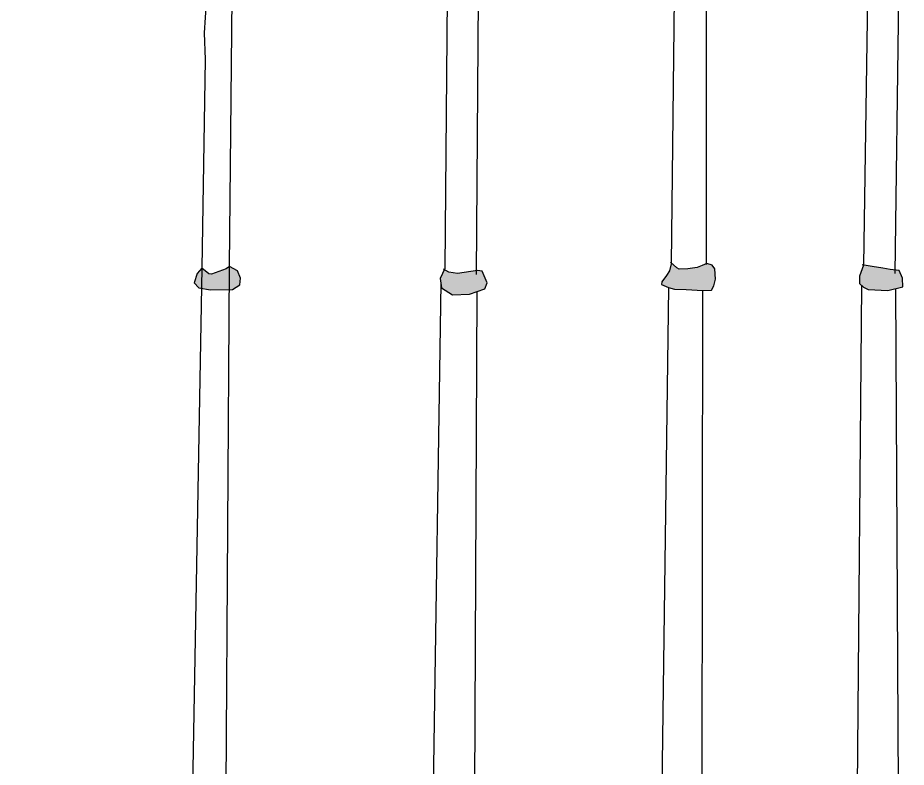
# Model space of a CAD drawing. Header units: millimetres. Extents: x 245 to 515, y 87 to 339.
# Drawn here: x 311.04 to 313.001, y 229.988 to 231.641 of the extents above; entities that cross this region are included whole.
import ezdxf

# ---------------------------------------------------------------- set-up
doc = ezdxf.new("R2010")
doc.units = ezdxf.units.MM
doc.layers.add('çziigi', color=10, linetype='Continuous')

msp = doc.modelspace()

# ---------------------------------------------------------------- hatches: boundary and pattern name
at = {"layer": 'çziigi'}
h = msp.add_hatch(color=256, dxfattribs=at)
h.dxf.hatch_style = 1
h.paths.add_polyline_path([(312.9932, 231.0664), (312.986, 231.0837), (312.9658, 231.0858), (312.9499, 231.0887), (312.9261, 231.0923), (312.9068, 231.0954), (312.898, 231.0714), (312.898, 231.0548), (312.9073, 231.0469), (312.9174, 231.0419), (312.9607, 231.0397), (312.9939, 231.0476)])
h.paths.add_polyline_path([(312.58, 231.0645), (312.5787, 231.0876), (312.5733, 231.0957), (312.5609, 231.0992), (312.5506, 231.0948), (312.54, 231.0903), (312.5191, 231.0872), (312.5004, 231.0868), (312.4946, 231.0899), (312.4828, 231.1005), (312.4828, 231.0984), (312.479, 231.0832), (312.4723, 231.0725), (312.4621, 231.0588), (312.4612, 231.0525), (312.4768, 231.0463), (312.4901, 231.0427), (312.5155, 231.0419), (312.5524, 231.0396), (312.5716, 231.0405), (312.5765, 231.0499)])
h.paths.add_polyline_path([(312.0654, 231.0823), (312.0553, 231.0835), (312.0108, 231.0768), (311.9919, 231.0801), (311.9819, 231.0856), (311.9729, 231.0657), (311.9752, 231.0456), (311.9997, 231.03), (312.0375, 231.0312), (312.0709, 231.0434), (312.0765, 231.0568)])
h.paths.add_polyline_path([(311.5316, 231.0667), (311.5253, 231.0832), (311.5074, 231.0922), (311.5005, 231.0874), (311.468, 231.0756), (311.4618, 231.0763), (311.4466, 231.0888), (311.4363, 231.077), (311.4294, 231.0563), (311.4397, 231.0453), (311.466, 231.0411), (311.5143, 231.0418), (311.5302, 231.0522)])

# ---------------------------------------------------------------- linework, layer by layer
for p, q in [((312.9211, 232.0267), (312.9069, 231.0955)), ((311.5074, 231.0922), (311.5164, 231.9568)), ((312.0531, 231.0746), (312.0587, 231.9544)), ((312.4918, 231.9565), (312.4828, 231.0984)), ((312.5604, 231.097), (312.5606, 231.9731)), ((311.9901, 231.9303), (311.983, 231.0879)), ((312.9766, 231.0772), (312.9876, 231.8973)), ((311.4564, 231.6757), (311.4516, 231.6084)), ((311.4516, 231.6084), (311.4537, 231.5494)), ((311.4537, 231.5494), (311.4466, 231.0888)), ((311.2928, 196.9881), (311.5074, 231.0922)), ((311.5074, 231.0922), (311.5005, 231.0874)), ((311.5253, 231.0832), (311.5074, 231.0922)), ((312.4828, 231.0984), (312.479, 231.0832)), ((312.4946, 231.0899), (312.4808, 231.1023)), ((312.5506, 231.0948), (312.54, 231.0903)), ((312.5609, 231.0992), (312.5506, 231.0948)), ((312.5733, 231.0957), (312.5609, 231.0992)), ((312.5787, 231.0876), (312.5733, 231.0957)), ((312.9069, 231.0955), (312.898, 231.0714)), ((312.9261, 231.0923), (312.9037, 231.0959)), ((312.9499, 231.0887), (312.9261, 231.0923)), ((311.4466, 231.0888), (310.828, 196.9779)), ((311.4363, 231.077), (311.4294, 231.0563)), ((311.4466, 231.0888), (311.4363, 231.077)), ((311.4618, 231.0763), (311.4466, 231.0888)), ((311.468, 231.0756), (311.4618, 231.0763)), ((311.5005, 231.0874), (311.468, 231.0756)), ((311.5316, 231.0667), (311.5253, 231.0832)), ((311.983, 231.0879), (311.9729, 231.0657)), ((311.9919, 231.0801), (311.9796, 231.0868)), ((312.0108, 231.0768), (311.9919, 231.0801)), ((312.0553, 231.0835), (312.0108, 231.0768)), ((312.0654, 231.0823), (312.0553, 231.0835)), ((312.0765, 231.0568), (312.0654, 231.0823)), ((312.4723, 231.0725), (312.4621, 231.0588)), ((312.479, 231.0832), (312.4723, 231.0725)), ((312.5004, 231.0868), (312.4946, 231.0899)), ((312.5191, 231.0872), (312.5004, 231.0868)), ((312.54, 231.0903), (312.5191, 231.0872)), ((312.58, 231.0645), (312.5787, 231.0876)), ((312.898, 231.0714), (312.898, 231.0548)), ((312.9658, 231.0858), (312.9499, 231.0887)), ((312.986, 231.0837), (312.9658, 231.0858)), ((312.9932, 231.0664), (312.986, 231.0837)), ((311.4294, 231.0563), (311.4397, 231.0453)), ((311.9741, 231.0556), (311.4452, 196.9071)), ((311.5143, 231.0418), (311.5302, 231.0522)), ((311.5302, 231.0522), (311.5316, 231.0667)), ((311.9729, 231.0657), (311.9752, 231.0456)), ((312.0709, 231.0434), (312.0765, 231.0568)), ((312.4621, 231.0588), (312.4612, 231.0525)), ((312.4612, 231.0525), (312.4768, 231.0463)), ((312.5765, 231.0499), (312.58, 231.0645)), ((312.898, 231.0548), (312.9073, 231.0469)), ((312.9939, 231.0476), (312.9932, 231.0664)), ((311.4397, 231.0453), (311.466, 231.0411)), ((311.466, 231.0411), (311.5143, 231.0418)), ((311.8919, 196.9469), (312.0542, 231.0373)), ((311.9752, 231.0456), (311.9997, 231.03)), ((312.4768, 231.0463), (312.0258, 196.9551)), ((312.0375, 231.0312), (312.0709, 231.0434)), ((312.4768, 231.0463), (312.4901, 231.0427)), ((312.4901, 231.0427), (312.5155, 231.0419)), ((312.4967, 196.949), (312.5524, 231.0396)), ((312.5155, 231.0419), (312.5524, 231.0396)), ((312.5524, 231.0396), (312.5716, 231.0405)), ((312.5716, 231.0405), (312.5765, 231.0499)), ((312.9026, 231.0509), (312.6152, 196.9637)), ((312.9073, 231.0469), (312.9174, 231.0419)), ((312.9174, 231.0419), (312.9607, 231.0397)), ((312.9607, 231.0397), (312.9939, 231.0476)), ((312.9773, 231.0437), (313.1603, 196.9589)), ((311.9997, 231.03), (312.0375, 231.0312))]:
    msp.add_line(p, q, dxfattribs=at)

doc.saveas('drawing.dxf')
